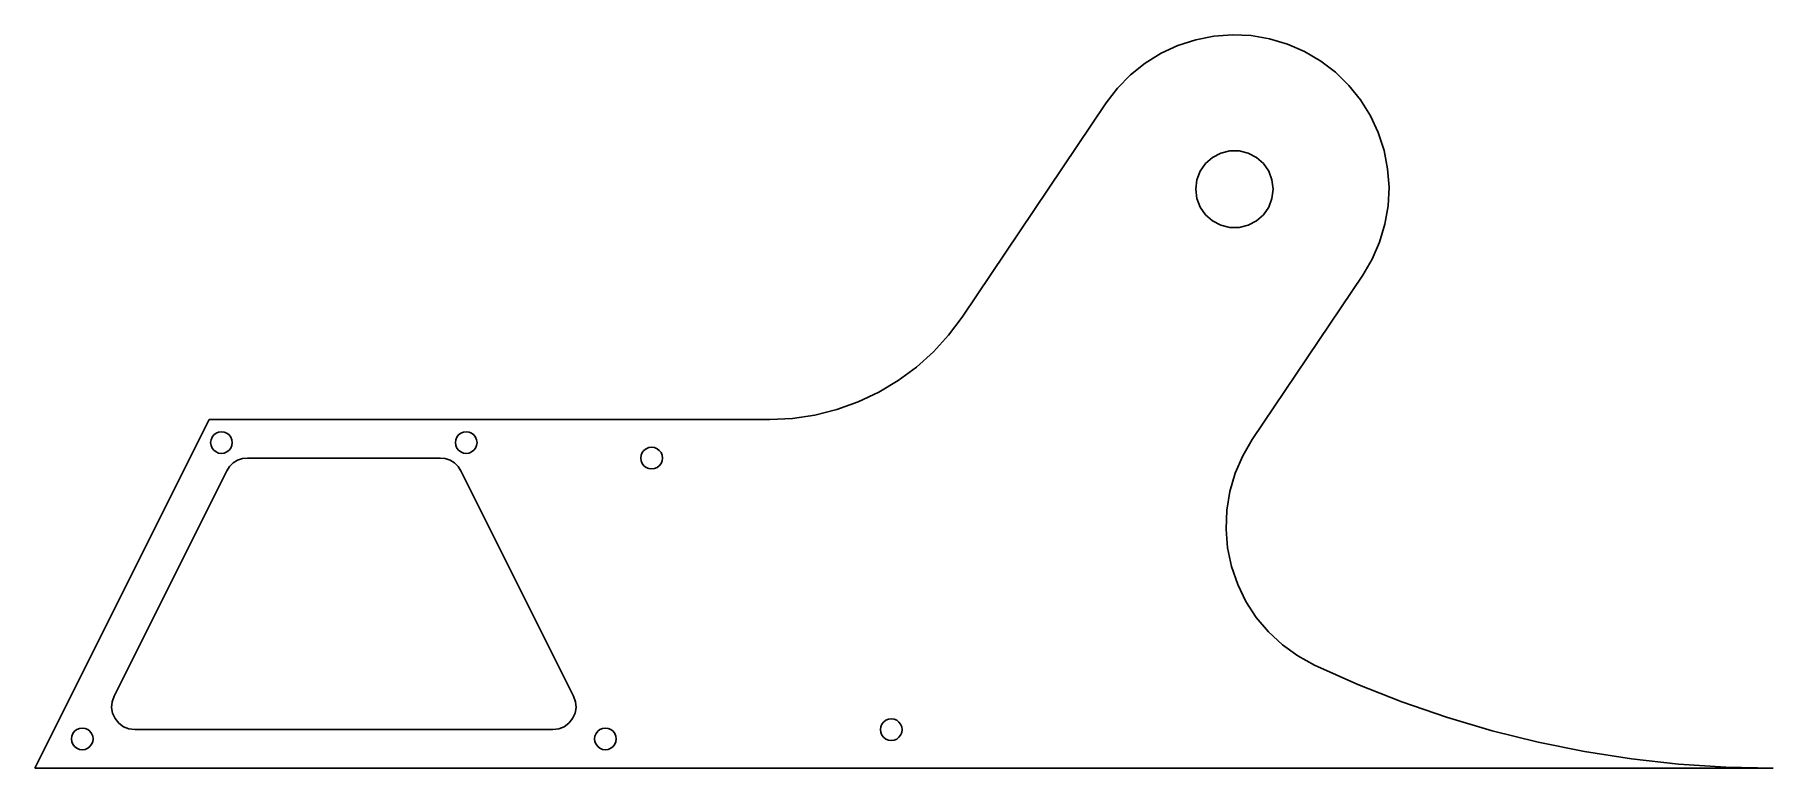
# Model space of a CAD drawing. Header units: metres. Extents: x -40 to 185, y 0 to 95.
import ezdxf

# ---------------------------------------------------------------- set-up
doc = ezdxf.new("R2010")
doc.units = ezdxf.units.M

msp = doc.modelspace()

# ---------------------------------------------------------------- linework, layer by layer
for p, q in [((112.621, 94.8233), (110.251, 94.3591)), ((115.03, 94.9985), (112.621, 94.8233)), ((117.442, 94.882), (115.03, 94.9985)), ((119.823, 94.4757), (117.442, 94.882)), ((105.764, 92.5947), (103.712, 91.3201)), ((107.954, 93.6126), (105.764, 92.5947)), ((110.251, 94.3591), (107.954, 93.6126)), ((122.137, 93.7853), (119.823, 94.4757)), ((124.351, 92.821), (122.137, 93.7853)), ((126.433, 91.5968), (124.351, 92.821)), ((103.712, 91.3201), (101.829, 89.8077)), ((128.352, 90.1306), (126.433, 91.5968)), ((130.081, 88.4437), (128.352, 90.1306)), ((100.142, 88.0792), (98.6762, 86.1601)), ((101.829, 89.8077), (100.142, 88.0792)), ((131.593, 86.5608), (130.081, 88.4437)), ((98.6762, 86.1601), (80.0324, 58.4339)), ((132.868, 84.5094), (131.593, 86.5608)), ((133.886, 82.3192), (132.868, 84.5094)), ((134.632, 80.0223), (133.886, 82.3192)), ((111.53, 78.3156), (112.433, 79.1149)), ((112.433, 79.1149), (113.5, 79.6751)), ((113.5, 79.6751), (114.67, 79.9635)), ((114.67, 79.9635), (115.876, 79.9635)), ((115.876, 79.9635), (117.046, 79.6751)), ((117.046, 79.6751), (118.113, 79.1149)), ((118.113, 79.1149), (119.016, 78.3156)), ((135.096, 77.6522), (134.632, 80.0223)), ((110.418, 76.1966), (110.846, 77.3236)), ((110.846, 77.3236), (111.53, 78.3156)), ((119.016, 78.3156), (119.7, 77.3236)), ((119.7, 77.3236), (120.128, 76.1966)), ((135.272, 75.2435), (135.096, 77.6522)), ((110.273, 75), (110.418, 76.1966)), ((110.418, 73.8034), (110.273, 75)), ((120.128, 76.1966), (120.273, 75)), ((120.273, 75), (120.128, 73.8034)), ((135.155, 72.8311), (135.272, 75.2435)), ((110.846, 72.6764), (110.418, 73.8034)), ((111.53, 71.6844), (110.846, 72.6764)), ((119.7, 72.6764), (119.016, 71.6844)), ((120.128, 73.8034), (119.7, 72.6764)), ((134.749, 70.4504), (135.155, 72.8311)), ((112.433, 70.8851), (111.53, 71.6844)), ((113.5, 70.3249), (112.433, 70.8851)), ((114.67, 70.0365), (113.5, 70.3249)), ((115.876, 70.0365), (114.67, 70.0365)), ((117.046, 70.3249), (115.876, 70.0365)), ((118.113, 70.8851), (117.046, 70.3249)), ((119.016, 71.6844), (118.113, 70.8851)), ((134.058, 68.1361), (134.749, 70.4504)), ((133.094, 65.9218), (134.058, 68.1361)), ((131.87, 63.8399), (133.094, 65.9218)), ((117.582, 42.5923), (131.87, 63.8399)), ((80.0324, 58.4339), (78.2773, 56.0811)), ((78.2773, 56.0811), (76.3007, 53.9111)), ((74.1215, 51.9447), (71.7605, 50.2006)), ((76.3007, 53.9111), (74.1215, 51.9447)), ((71.7605, 50.2006), (69.2404, 48.6957)), ((66.5853, 47.4442), (63.8206, 46.4581)), ((69.2404, 48.6957), (66.5853, 47.4442)), ((-17.413, 45.174), (-40, 0)), ((55.1373, 45.174), (-17.413, 45.174)), ((58.069, 45.3176), (55.1373, 45.174)), ((60.9727, 45.747), (58.069, 45.3176)), ((63.8206, 46.4581), (60.9727, 45.747)), ((-17.1907, 42.5363), (-17.0508, 42.874)), ((-17.0508, 42.874), (-16.8284, 43.1639)), ((-16.8284, 43.1639), (-16.5384, 43.3864)), ((-16.5384, 43.3864), (-16.2007, 43.5263)), ((-16.2007, 43.5263), (-15.8384, 43.574)), ((-15.8384, 43.574), (-15.4761, 43.5263)), ((-15.4761, 43.5263), (-15.1384, 43.3864)), ((-15.1384, 43.3864), (-14.8484, 43.1639)), ((-14.8484, 43.1639), (-14.626, 42.874)), ((-14.626, 42.874), (-14.4861, 42.5363)), ((14.4861, 42.5363), (14.626, 42.874)), ((14.626, 42.874), (14.8484, 43.1639)), ((14.8484, 43.1639), (15.1384, 43.3864)), ((15.1384, 43.3864), (15.4761, 43.5263)), ((15.4761, 43.5263), (15.8384, 43.574)), ((15.8384, 43.574), (16.2007, 43.5263)), ((16.2007, 43.5263), (16.5384, 43.3864)), ((16.5384, 43.3864), (16.8284, 43.1639)), ((16.8284, 43.1639), (17.0508, 42.874)), ((17.0508, 42.874), (17.1907, 42.5363)), ((-17.2384, 42.174), (-17.1907, 42.5363)), ((-17.1907, 41.8116), (-17.2384, 42.174)), ((-17.0508, 41.474), (-17.1907, 41.8116)), ((-16.8284, 41.1841), (-17.0508, 41.474)), ((-16.5384, 40.9616), (-16.8284, 41.1841)), ((-16.2007, 40.8217), (-16.5384, 40.9616)), ((-15.8384, 40.774), (-16.2007, 40.8217)), ((-15.4761, 40.8217), (-15.8384, 40.774)), ((-15.1384, 40.9616), (-15.4761, 40.8217)), ((-14.8484, 41.1841), (-15.1384, 40.9616)), ((-14.626, 41.474), (-14.8484, 41.1841)), ((-14.4861, 41.8116), (-14.626, 41.474)), ((-14.4861, 42.5363), (-14.4384, 42.174)), ((-14.4384, 42.174), (-14.4861, 41.8116)), ((14.4384, 42.174), (14.4861, 42.5363)), ((14.4861, 41.8116), (14.4384, 42.174)), ((14.626, 41.474), (14.4861, 41.8116)), ((14.8484, 41.1841), (14.626, 41.474)), ((15.1384, 40.9616), (14.8484, 41.1841)), ((15.4761, 40.8217), (15.1384, 40.9616)), ((15.8384, 40.774), (15.4761, 40.8217)), ((16.2007, 40.8217), (15.8384, 40.774)), ((16.5384, 40.9616), (16.2007, 40.8217)), ((16.8284, 41.1841), (16.5384, 40.9616)), ((17.0508, 41.474), (16.8284, 41.1841)), ((17.1907, 41.8116), (17.0508, 41.474)), ((17.1907, 42.5363), (17.2384, 42.174)), ((17.2384, 42.174), (17.1907, 41.8116)), ((38.4384, 40.174), (38.4861, 40.5363)), ((38.4861, 40.5363), (38.626, 40.874)), ((38.626, 40.874), (38.8484, 41.1639)), ((38.8484, 41.1639), (39.1384, 41.3864)), ((39.1384, 41.3864), (39.476, 41.5263)), ((39.476, 41.5263), (39.8384, 41.574)), ((39.8384, 41.574), (40.2007, 41.5263)), ((40.2007, 41.5263), (40.5384, 41.3864)), ((40.5384, 41.3864), (40.8284, 41.1639)), ((40.8284, 41.1639), (41.0508, 40.874)), ((41.0508, 40.874), (41.1907, 40.5363)), ((41.1907, 40.5363), (41.2384, 40.174)), ((116.34, 40.474), (117.582, 42.5923)), ((-29.739, 9.34163), (-15.152, 38.5156)), ((-15.152, 38.5156), (-14.7918, 39.0722)), ((-14.7918, 39.0722), (-14.3182, 39.5361)), ((-14.3182, 39.5361), (-13.7543, 39.8846)), ((-13.7543, 39.8846), (-13.1276, 40.1008)), ((-13.1276, 40.1008), (-12.4687, 40.174)), ((-12.4687, 40.174), (12.4687, 40.174)), ((12.4687, 40.174), (13.1276, 40.1008)), ((13.1276, 40.1008), (13.7543, 39.8846)), ((13.7543, 39.8846), (14.3182, 39.5361)), ((14.3182, 39.5361), (14.7918, 39.0722)), ((14.7918, 39.0722), (15.152, 38.5156)), ((15.152, 38.5156), (29.739, 9.34163)), ((38.4861, 39.8116), (38.4384, 40.174)), ((38.626, 39.474), (38.4861, 39.8116)), ((38.8484, 39.1841), (38.626, 39.474)), ((39.1384, 38.9616), (38.8484, 39.1841)), ((39.476, 38.8217), (39.1384, 38.9616)), ((39.8384, 38.774), (39.476, 38.8217)), ((40.2007, 38.8217), (39.8384, 38.774)), ((40.5384, 38.9616), (40.2007, 38.8217)), ((40.8284, 39.1841), (40.5384, 38.9616)), ((41.0508, 39.474), (40.8284, 39.1841)), ((41.1907, 39.8116), (41.0508, 39.474)), ((41.2384, 40.174), (41.1907, 39.8116)), ((115.366, 38.2193), (116.34, 40.474)), ((114.676, 35.8623), (115.366, 38.2193)), ((114.28, 33.4385), (114.676, 35.8623)), ((114.184, 30.9844), (114.28, 33.4385)), ((114.39, 28.5371), (114.184, 30.9844)), ((114.894, 26.1334), (114.39, 28.5371)), ((115.689, 23.8096), (114.894, 26.1334)), ((116.762, 21.6008), (115.689, 23.8096)), ((118.099, 19.5403), (116.762, 21.6008)), ((119.677, 17.659), (118.099, 19.5403)), ((121.475, 15.9855), (119.677, 17.659)), ((123.464, 14.5448), (121.475, 15.9855)), ((125.614, 13.3588), (123.464, 14.5448)), ((131.217, 10.8543), (125.614, 13.3588)), ((-29.9902, 8.62344), (-29.739, 9.34163)), ((29.739, 9.34163), (29.9902, 8.62344)), ((136.924, 8.60016), (131.217, 10.8543)), ((-30.0527, 7.86514), (-29.9902, 8.62344)), ((-29.9224, 7.11552), (-30.0527, 7.86514)), ((-29.6077, 6.42281), (-29.9224, 7.11552)), ((29.9224, 7.11552), (29.6077, 6.42281)), ((30.0527, 7.86514), (29.9224, 7.11552)), ((29.9902, 8.62344), (30.0527, 7.86514)), ((142.725, 6.60066), (136.924, 8.60016)), ((-35.2038, 4.16234), (-35.0639, 4.5)), ((-35.0639, 4.5), (-34.8414, 4.78995)), ((-34.8414, 4.78995), (-34.5515, 5.01242)), ((-34.5515, 5.01242), (-34.2138, 5.15228)), ((-34.2138, 5.15228), (-33.8515, 5.2)), ((-33.8515, 5.2), (-33.4891, 5.15228)), ((-33.4891, 5.15228), (-33.1515, 5.01242)), ((-33.1515, 5.01242), (-32.8615, 4.78995)), ((-32.8615, 4.78995), (-32.639, 4.5)), ((-32.639, 4.5), (-32.4992, 4.16234)), ((-29.1288, 5.83153), (-29.6077, 6.42281)), ((-28.5166, 5.37973), (-29.1288, 5.83153)), ((-27.8104, 5.09648), (-28.5166, 5.37973)), ((-27.0557, 5), (-27.8104, 5.09648)), ((27.0557, 5), (-27.0557, 5)), ((27.8104, 5.09648), (27.0557, 5)), ((28.5166, 5.37973), (27.8104, 5.09648)), ((29.1288, 5.83153), (28.5166, 5.37973)), ((29.6077, 6.42281), (29.1288, 5.83153)), ((32.4992, 4.16234), (32.639, 4.5)), ((32.639, 4.5), (32.8615, 4.78995)), ((32.8615, 4.78995), (33.1515, 5.01242)), ((33.1515, 5.01242), (33.4891, 5.15228)), ((33.4891, 5.15228), (33.8515, 5.2)), ((33.8515, 5.2), (34.2138, 5.15228)), ((34.2138, 5.15228), (34.5515, 5.01242)), ((34.5515, 5.01242), (34.8414, 4.78995)), ((34.8414, 4.78995), (35.0639, 4.5)), ((35.0639, 4.5), (35.2038, 4.16234)), ((69.4515, 5), (69.4992, 5.36234)), ((69.4992, 4.63765), (69.4515, 5)), ((69.4992, 5.36234), (69.639, 5.7)), ((69.639, 4.29999), (69.4992, 4.63765)), ((69.639, 5.7), (69.8615, 5.98994)), ((69.8615, 5.98994), (70.1515, 6.21243)), ((70.1515, 6.21243), (70.4891, 6.35229)), ((70.4891, 6.35229), (70.8515, 6.39999)), ((70.8515, 6.39999), (71.2138, 6.35229)), ((71.2138, 6.35229), (71.5515, 6.21243)), ((71.5515, 6.21243), (71.8414, 5.98994)), ((71.8414, 5.98994), (72.0639, 5.7)), ((72.0639, 5.7), (72.2038, 5.36234)), ((72.2038, 4.63765), (72.0639, 4.29999)), ((72.2038, 5.36234), (72.2515, 5)), ((72.2515, 5), (72.2038, 4.63765)), ((148.61, 4.85977), (142.725, 6.60066)), ((154.565, 3.38091), (148.61, 4.85977)), ((-35.2515, 3.79999), (-35.2038, 4.16234)), ((-35.2038, 3.43765), (-35.2515, 3.79999)), ((-35.0639, 3.09999), (-35.2038, 3.43765)), ((-34.8414, 2.81004), (-35.0639, 3.09999)), ((-34.5515, 2.58755), (-34.8414, 2.81004)), ((-34.2138, 2.44769), (-34.5515, 2.58755)), ((-33.8515, 2.39999), (-34.2138, 2.44769)), ((-33.4891, 2.44769), (-33.8515, 2.39999)), ((-33.1515, 2.58755), (-33.4891, 2.44769)), ((-32.8615, 2.81004), (-33.1515, 2.58755)), ((-32.639, 3.09999), (-32.8615, 2.81004)), ((-32.4992, 3.43765), (-32.639, 3.09999)), ((-32.4992, 4.16234), (-32.4515, 3.79999)), ((-32.4515, 3.79999), (-32.4992, 3.43765)), ((32.4515, 3.79999), (32.4992, 4.16234)), ((32.4992, 3.43765), (32.4515, 3.79999)), ((32.639, 3.09999), (32.4992, 3.43765)), ((32.8615, 2.81004), (32.639, 3.09999)), ((33.1515, 2.58755), (32.8615, 2.81004)), ((33.4891, 2.44769), (33.1515, 2.58755)), ((33.8515, 2.39999), (33.4891, 2.44769)), ((34.2138, 2.44769), (33.8515, 2.39999)), ((34.5515, 2.58755), (34.2138, 2.44769)), ((34.8414, 2.81004), (34.5515, 2.58755)), ((35.0639, 3.09999), (34.8414, 2.81004)), ((35.2038, 3.43765), (35.0639, 3.09999)), ((35.2038, 4.16234), (35.2515, 3.79999)), ((35.2515, 3.79999), (35.2038, 3.43765)), ((69.8615, 4.01004), (69.639, 4.29999)), ((70.1515, 3.78755), (69.8615, 4.01004)), ((70.4891, 3.64769), (70.1515, 3.78755)), ((70.8515, 3.59999), (70.4891, 3.64769)), ((71.2138, 3.64769), (70.8515, 3.59999)), ((71.5515, 3.78755), (71.2138, 3.64769)), ((71.8414, 4.01004), (71.5515, 3.78755)), ((72.0639, 4.29999), (71.8414, 4.01004)), ((160.58, 2.16696), (154.565, 3.38091)), ((-40, 0), (185, 0)), ((166.643, 1.22031), (160.58, 2.16696)), ((172.742, 0.5428), (166.643, 1.22031)), ((178.865, 0.13576), (172.742, 0.5428)), ((185, 0), (178.865, 0.13576))]:
    msp.add_line(p, q)

doc.saveas('drawing.dxf')
